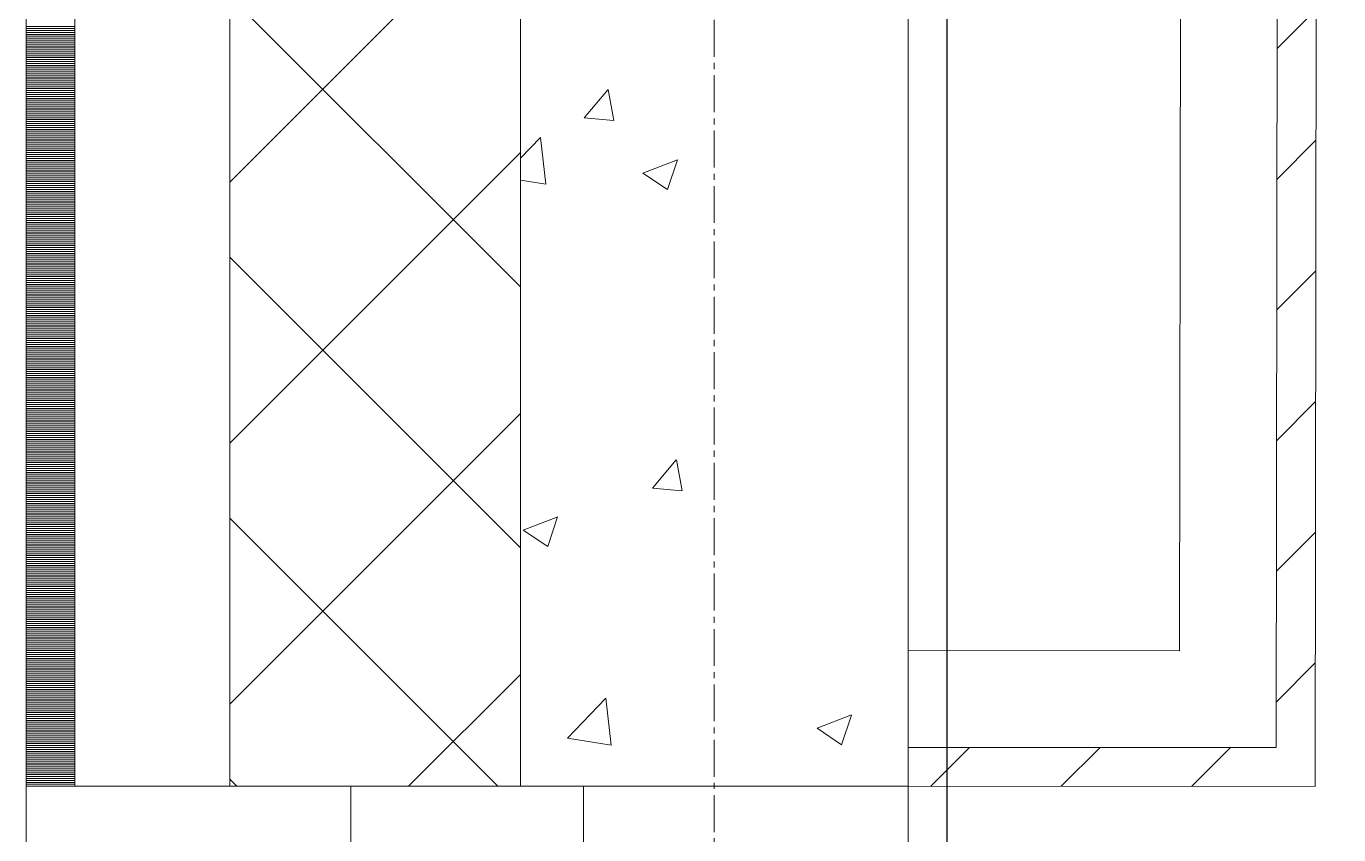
# Model space of a CAD drawing. Header units: millimetres. Extents: x -231292 to 573618, y -153144 to 564035.
# Drawn here: x 8528 to 9206, y -127370 to -126953 of the extents above; entities that cross this region are included whole.
import ezdxf

# ---------------------------------------------------------------- set-up
doc = ezdxf.new("R2010")
doc.units = ezdxf.units.MM
doc.linetypes.add('CENTER2', pattern=[28.575, 19.05, -3.175, 3.175, -3.175])
doc.layers.get('0').update_dxf_attribs({"color": 250})
for name, color, linetype, lineweight in [('A-Wall_Материал_Газоблок_Контур', 250, 'Continuous', 0), ('АР_Окна', 250, 'Continuous', 5), ('АР_Стены ГКЛ', 250, 'Continuous', 15), ('АР_Стены ПЕНОблок', 250, 'Continuous', 20), ('АР_Тонкая', 250, 'Continuous', 5), ('АР_Утеплитель', 250, 'Continuous', 0), ('АР_Штриховка', 250, 'Continuous', 0), ('РД_Оси_100', 250, 'Continuous', 0)]:
    doc.layers.add(name, color=color, linetype=linetype, lineweight=lineweight)

# ---------------------------------------------------------------- blocks, each defined once
blk = doc.blocks.new('оси_рен')
at = {"layer": 'РД_Оси_100', "color": 251, "linetype": 'CENTER2', "true_color": 0x636466}
blk.add_line((1195652.916, 135558.25), (1195652.916, 223268.25), dxfattribs=at)

msp = doc.modelspace()

# ---------------------------------------------------------------- hatches: boundary and pattern name
at = {"layer": 'АР_Стены ГКЛ', "linetype": 'Continuous', "lineweight": 0, "true_color": 0x000000}
h = msp.add_hatch(dxfattribs=at)
h.set_pattern_fill('ANSI31', color=18, scale=15, angle=-360, style=0)
h.set_pattern_definition([(45, (8883.46, -162345.283), (-33.67596, 33.67596), [])])
h.paths.add_polyline_path([(9194.626, -126445.379), (9174.626, -126445.352), (9173.416, -127325.331), (9193.389, -127345.336)], flags=0)
h = msp.add_hatch(dxfattribs=at)
h.set_pattern_fill('ANSI31', color=18, scale=15, style=0)
h.set_pattern_definition([(45, (8883.46, -162345.283), (-33.67596, 33.67596), [])])
h.paths.add_polyline_path([(9193.389, -127345.336), (9173.416, -127325.331), (8983.445, -127325.283), (8983.44, -127345.283)], flags=0)

# ---------------------------------------------------------------- linework, layer by layer
msp.add_lwpolyline([(16573.458, -98570.283), (9003.458, -98570.283), (9003.458, -135535.288), (16573.458, -135535.288)], close=True)
at = {"layer": 'A-Wall_Материал_Газоблок_Контур', "color": 18, "linetype": 'Continuous', "lineweight": 0, "true_color": 0x000000}
for p, q in [((8528.458, -127345.283), (8528.458, -128545.283)), ((8983.458, -128545.283), (8983.458, -127345.283))]:
    msp.add_line(p, q, dxfattribs=at)
at = {"layer": 'АР_Окна', "color": 18, "linetype": 'Continuous', "lineweight": 5, "true_color": 0x000000}
for p, q in [((8528.458, -127345.283), (8528.458, -128545.283)), ((8983.458, -127345.283), (8983.458, -128545.283))]:
    msp.add_line(p, q, dxfattribs=at)
msp.add_lwpolyline([(8815.958, -127395.283), (8815.958, -127345.283), (8695.958, -127345.283), (8695.958, -127395.283)], close=True, dxfattribs=at)
at = {"layer": 'АР_Стены ГКЛ', "color": 18, "linetype": 'Continuous', "lineweight": 5, "true_color": 0x000000}
for p, q in [((9124.627, -126445.283), (9123.485, -127275.319)), ((9173.416, -127325.331), (9174.626, -126445.352)), ((9174.626, -126445.352), (9173.416, -127325.331)), ((9193.389, -127345.336), (9194.626, -126445.379)), ((8983.458, -127275.283), (8983.445, -127325.283)), ((9123.485, -127275.319), (8983.458, -127275.283)), ((8983.445, -127325.283), (8983.44, -127345.283)), ((8983.445, -127325.283), (9173.416, -127325.331)), ((9173.416, -127325.331), (8983.445, -127325.283)), ((8983.44, -127345.283), (9193.389, -127345.336))]:
    msp.add_line(p, q, dxfattribs=at)
at = {"layer": 'АР_Стены ПЕНОблок', "color": 18, "linetype": 'Continuous', "lineweight": 20, "true_color": 0x000000}
for p, q in [((8783.458, -125545.283), (8783.458, -127345.283)), ((8983.458, -127345.283), (8983.458, -125545.283)), ((8783.458, -127345.283), (8983.458, -127345.283))]:
    msp.add_line(p, q, dxfattribs=at)
at = {"layer": 'АР_Тонкая', "color": 18, "linetype": 'Continuous', "lineweight": 5, "true_color": 0x000000}
for p, q in [((8528.458, -125545.283), (8528.458, -127345.283)), ((8553.458, -125545.283), (8553.458, -127345.283)), ((8553.458, -127345.283), (8553.458, -125545.283)), ((8633.458, -127345.283), (8633.458, -125545.283)), ((8528.458, -127345.283), (8553.458, -127345.283)), ((8553.458, -127345.283), (8633.458, -127345.283))]:
    msp.add_line(p, q, dxfattribs=at)
at = {"layer": 'АР_Утеплитель', "color": 18, "linetype": 'Continuous', "lineweight": 0, "true_color": 0x000000}
for p, q in [((8633.458, -125545.283), (8633.458, -127345.283)), ((8783.458, -127345.283), (8783.458, -125545.283)), ((8633.458, -127345.283), (8783.458, -127345.283))]:
    msp.add_line(p, q, dxfattribs=at)
at = {"layer": 'АР_Штриховка', "color": 18, "linetype": 'Continuous', "lineweight": 0, "true_color": 0x000000}
for p, q in [((8633.458, -127033.469), (8783.458, -126883.469)), ((8783.458, -127087.58), (8633.458, -126937.58)), ((8528.458, -126953.283), (8553.458, -126953.283)), ((8528.458, -126954.283), (8553.458, -126954.283)), ((8528.458, -126955.283), (8553.458, -126955.283)), ((8528.458, -126956.283), (8553.458, -126956.283)), ((8528.458, -126957.283), (8553.458, -126957.283)), ((8528.458, -126958.283), (8553.458, -126958.283)), ((8528.458, -126959.283), (8553.458, -126959.283)), ((8528.458, -126960.283), (8553.458, -126960.283)), ((8528.458, -126961.283), (8553.458, -126961.283)), ((8528.458, -126962.283), (8553.458, -126962.283)), ((8528.458, -126963.283), (8553.458, -126963.283)), ((8528.458, -126964.283), (8553.458, -126964.283)), ((8528.458, -126965.283), (8553.458, -126965.283)), ((8528.458, -126966.283), (8553.458, -126966.283)), ((8528.458, -126967.283), (8553.458, -126967.283)), ((8528.458, -126968.283), (8553.458, -126968.283)), ((8528.458, -126969.283), (8553.458, -126969.283)), ((8528.458, -126970.283), (8553.458, -126970.283)), ((8528.458, -126971.283), (8553.458, -126971.283)), ((8528.458, -126972.283), (8553.458, -126972.283)), ((8528.458, -126973.283), (8553.458, -126973.283)), ((8528.458, -126974.283), (8553.458, -126974.283)), ((8528.458, -126975.283), (8553.458, -126975.283)), ((8528.458, -126976.283), (8553.458, -126976.283)), ((8528.458, -126977.283), (8553.458, -126977.283)), ((8528.458, -126978.283), (8553.458, -126978.283)), ((8528.458, -126979.283), (8553.458, -126979.283)), ((8528.458, -126980.283), (8553.458, -126980.283)), ((8528.458, -126981.283), (8553.458, -126981.283)), ((8528.458, -126982.283), (8553.458, -126982.283)), ((8528.458, -126983.283), (8553.458, -126983.283)), ((8528.458, -126984.283), (8553.458, -126984.283)), ((8528.458, -126985.283), (8553.458, -126985.283)), ((8528.458, -126986.283), (8553.458, -126986.283)), ((8528.458, -126987.283), (8553.458, -126987.283)), ((8528.458, -126988.283), (8553.458, -126988.283)), ((8528.458, -126989.283), (8553.458, -126989.283)), ((8528.458, -126990.283), (8553.458, -126990.283)), ((8528.458, -126991.283), (8553.458, -126991.283)), ((8816.343, -127000.403), (8828.588, -126985.81)), ((8831.609, -127001.716), (8828.672, -126985.795)), ((8528.458, -126992.283), (8553.458, -126992.283)), ((8528.458, -126993.283), (8553.458, -126993.283)), ((8528.458, -126994.283), (8553.458, -126994.283)), ((8528.458, -126995.283), (8553.458, -126995.283)), ((8528.458, -126996.283), (8553.458, -126996.283)), ((8528.458, -126997.283), (8553.458, -126997.283)), ((8528.458, -126998.283), (8553.458, -126998.283)), ((8528.458, -126999.283), (8553.458, -126999.283)), ((8528.458, -127000.283), (8553.458, -127000.283)), ((8528.458, -127001.283), (8553.458, -127001.283)), ((8528.458, -127002.283), (8553.458, -127002.283)), ((8528.458, -127003.283), (8553.458, -127003.283)), ((8528.458, -127004.283), (8553.458, -127004.283)), ((8528.458, -127005.283), (8553.458, -127005.283)), ((8816.343, -127000.403), (8831.525, -127001.732)), ((8528.458, -127006.283), (8553.458, -127006.283)), ((8528.458, -127007.283), (8553.458, -127007.283)), ((8528.458, -127008.283), (8553.458, -127008.283)), ((8528.458, -127009.283), (8553.458, -127009.283)), ((8528.458, -127010.283), (8553.458, -127010.283)), ((8528.458, -127011.283), (8553.458, -127011.283)), ((8528.458, -127012.283), (8553.458, -127012.283)), ((8783.458, -127021.126), (8793.739, -127010.411)), ((8796.567, -127034.531), (8793.761, -127010.408)), ((8528.458, -127013.283), (8553.458, -127013.283)), ((8528.458, -127014.283), (8553.458, -127014.283)), ((8528.458, -127015.283), (8553.458, -127015.283)), ((8528.458, -127016.283), (8553.458, -127016.283)), ((8528.458, -127017.283), (8553.458, -127017.283)), ((8528.458, -127018.283), (8553.458, -127018.283)), ((8633.458, -127168.172), (8783.458, -127018.172)), ((8528.458, -127019.283), (8553.458, -127019.283)), ((8528.458, -127020.283), (8553.458, -127020.283)), ((8528.458, -127021.283), (8553.458, -127021.283)), ((8528.458, -127022.283), (8553.458, -127022.283)), ((8528.458, -127023.283), (8553.458, -127023.283)), ((8528.458, -127024.283), (8553.458, -127024.283)), ((8528.458, -127025.283), (8553.458, -127025.283)), ((8846.664, -127028.865), (8864.448, -127022.038)), ((8859.291, -127037.411), (8864.441, -127022.062)), ((8528.458, -127026.283), (8553.458, -127026.283)), ((8528.458, -127027.283), (8553.458, -127027.283)), ((8528.458, -127028.283), (8553.458, -127028.283)), ((8528.458, -127029.283), (8553.458, -127029.283)), ((8528.458, -127030.283), (8553.458, -127030.283)), ((8528.458, -127031.283), (8553.458, -127031.283)), ((8528.458, -127032.283), (8553.458, -127032.283)), ((8783.458, -127032.535), (8796.561, -127034.567)), ((8846.653, -127028.887), (8859.288, -127037.41)), ((8528.458, -127033.283), (8553.458, -127033.283)), ((8528.458, -127034.283), (8553.458, -127034.283)), ((8528.458, -127035.283), (8553.458, -127035.283)), ((8528.458, -127036.283), (8553.458, -127036.283)), ((8528.458, -127037.283), (8553.458, -127037.283)), ((8528.458, -127038.283), (8553.458, -127038.283)), ((8528.458, -127039.283), (8553.458, -127039.283)), ((8528.458, -127040.283), (8553.458, -127040.283)), ((8528.458, -127041.283), (8553.458, -127041.283)), ((8528.458, -127042.283), (8553.458, -127042.283)), ((8528.458, -127043.283), (8553.458, -127043.283)), ((8528.458, -127044.283), (8553.458, -127044.283)), ((8528.458, -127045.283), (8553.458, -127045.283)), ((8528.458, -127046.283), (8553.458, -127046.283)), ((8528.458, -127047.283), (8553.458, -127047.283)), ((8528.458, -127048.283), (8553.458, -127048.283)), ((8528.458, -127049.283), (8553.458, -127049.283)), ((8528.458, -127050.283), (8553.458, -127050.283)), ((8528.458, -127051.283), (8553.458, -127051.283)), ((8528.458, -127052.283), (8553.458, -127052.283)), ((8528.458, -127053.283), (8553.458, -127053.283)), ((8528.458, -127054.283), (8553.458, -127054.283)), ((8528.458, -127055.283), (8553.458, -127055.283)), ((8528.458, -127056.283), (8553.458, -127056.283)), ((8528.458, -127057.283), (8553.458, -127057.283)), ((8528.458, -127058.283), (8553.458, -127058.283)), ((8528.458, -127059.283), (8553.458, -127059.283)), ((8528.458, -127060.283), (8553.458, -127060.283)), ((8528.458, -127061.283), (8553.458, -127061.283)), ((8528.458, -127062.283), (8553.458, -127062.283)), ((8528.458, -127063.283), (8553.458, -127063.283)), ((8528.458, -127064.283), (8553.458, -127064.283)), ((8528.458, -127065.283), (8553.458, -127065.283)), ((8528.458, -127066.283), (8553.458, -127066.283)), ((8528.458, -127067.283), (8553.458, -127067.283)), ((8528.458, -127068.283), (8553.458, -127068.283)), ((8528.458, -127069.283), (8553.458, -127069.283)), ((8528.458, -127070.283), (8553.458, -127070.283)), ((8528.458, -127071.283), (8553.458, -127071.283)), ((8528.458, -127072.283), (8553.458, -127072.283)), ((8783.458, -127222.284), (8633.458, -127072.284)), ((8528.458, -127073.283), (8553.458, -127073.283)), ((8528.458, -127074.283), (8553.458, -127074.283)), ((8528.458, -127075.283), (8553.458, -127075.283)), ((8528.458, -127076.283), (8553.458, -127076.283)), ((8528.458, -127077.283), (8553.458, -127077.283)), ((8528.458, -127078.283), (8553.458, -127078.283)), ((8528.458, -127079.283), (8553.458, -127079.283)), ((8528.458, -127080.283), (8553.458, -127080.283)), ((8528.458, -127081.283), (8553.458, -127081.283)), ((8528.458, -127082.283), (8553.458, -127082.283)), ((8528.458, -127083.283), (8553.458, -127083.283)), ((8528.458, -127084.283), (8553.458, -127084.283)), ((8528.458, -127085.283), (8553.458, -127085.283)), ((8528.458, -127086.283), (8553.458, -127086.283)), ((8528.458, -127087.283), (8553.458, -127087.283)), ((8528.458, -127088.283), (8553.458, -127088.283)), ((8528.458, -127089.283), (8553.458, -127089.283)), ((8528.458, -127090.283), (8553.458, -127090.283)), ((8528.458, -127091.283), (8553.458, -127091.283)), ((8528.458, -127092.283), (8553.458, -127092.283)), ((8528.458, -127093.283), (8553.458, -127093.283)), ((8528.458, -127094.283), (8553.458, -127094.283)), ((8528.458, -127095.283), (8553.458, -127095.283)), ((8528.458, -127096.283), (8553.458, -127096.283)), ((8528.458, -127097.283), (8553.458, -127097.283)), ((8528.458, -127098.283), (8553.458, -127098.283)), ((8528.458, -127099.283), (8553.458, -127099.283)), ((8528.458, -127100.283), (8553.458, -127100.283)), ((8528.458, -127101.283), (8553.458, -127101.283)), ((8528.458, -127102.283), (8553.458, -127102.283)), ((8528.458, -127103.283), (8553.458, -127103.283)), ((8528.458, -127104.283), (8553.458, -127104.283)), ((8528.458, -127105.283), (8553.458, -127105.283)), ((8528.458, -127106.283), (8553.458, -127106.283)), ((8528.458, -127107.283), (8553.458, -127107.283)), ((8528.458, -127108.283), (8553.458, -127108.283)), ((8528.458, -127109.283), (8553.458, -127109.283)), ((8528.458, -127110.283), (8553.458, -127110.283)), ((8528.458, -127111.283), (8553.458, -127111.283)), ((8528.458, -127112.283), (8553.458, -127112.283)), ((8528.458, -127113.283), (8553.458, -127113.283)), ((8528.458, -127114.283), (8553.458, -127114.283)), ((8528.458, -127115.283), (8553.458, -127115.283)), ((8528.458, -127116.283), (8553.458, -127116.283)), ((8528.458, -127117.283), (8553.458, -127117.283)), ((8528.458, -127118.283), (8553.458, -127118.283)), ((8528.458, -127119.283), (8553.458, -127119.283)), ((8528.458, -127120.283), (8553.458, -127120.283)), ((8528.458, -127121.283), (8553.458, -127121.283)), ((8528.458, -127122.283), (8553.458, -127122.283)), ((8528.458, -127123.283), (8553.458, -127123.283)), ((8528.458, -127124.283), (8553.458, -127124.283)), ((8528.458, -127125.283), (8553.458, -127125.283)), ((8528.458, -127126.283), (8553.458, -127126.283)), ((8528.458, -127127.283), (8553.458, -127127.283)), ((8528.458, -127128.283), (8553.458, -127128.283)), ((8528.458, -127129.283), (8553.458, -127129.283)), ((8528.458, -127130.283), (8553.458, -127130.283)), ((8528.458, -127131.283), (8553.458, -127131.283)), ((8528.458, -127132.283), (8553.458, -127132.283)), ((8528.458, -127133.283), (8553.458, -127133.283)), ((8528.458, -127134.283), (8553.458, -127134.283)), ((8528.458, -127135.283), (8553.458, -127135.283)), ((8528.458, -127136.283), (8553.458, -127136.283)), ((8528.458, -127137.283), (8553.458, -127137.283)), ((8528.458, -127138.283), (8553.458, -127138.283)), ((8528.458, -127139.283), (8553.458, -127139.283)), ((8528.458, -127140.283), (8553.458, -127140.283)), ((8528.458, -127141.283), (8553.458, -127141.283)), ((8528.458, -127142.283), (8553.458, -127142.283)), ((8528.458, -127143.283), (8553.458, -127143.283)), ((8528.458, -127144.283), (8553.458, -127144.283)), ((8528.458, -127145.283), (8553.458, -127145.283)), ((8528.458, -127146.283), (8553.458, -127146.283)), ((8528.458, -127147.283), (8553.458, -127147.283)), ((8528.458, -127148.283), (8553.458, -127148.283)), ((8528.458, -127149.283), (8553.458, -127149.283)), ((8528.458, -127150.283), (8553.458, -127150.283)), ((8528.458, -127151.283), (8553.458, -127151.283)), ((8528.458, -127152.283), (8553.458, -127152.283)), ((8528.458, -127153.283), (8553.458, -127153.283)), ((8528.458, -127154.283), (8553.458, -127154.283)), ((8633.458, -127302.876), (8783.458, -127152.876)), ((8528.458, -127155.283), (8553.458, -127155.283)), ((8528.458, -127156.283), (8553.458, -127156.283)), ((8528.458, -127157.283), (8553.458, -127157.283)), ((8528.458, -127158.283), (8553.458, -127158.283)), ((8528.458, -127159.283), (8553.458, -127159.283)), ((8528.458, -127160.283), (8553.458, -127160.283)), ((8528.458, -127161.283), (8553.458, -127161.283)), ((8528.458, -127162.283), (8553.458, -127162.283)), ((8528.458, -127163.283), (8553.458, -127163.283)), ((8528.458, -127164.283), (8553.458, -127164.283)), ((8528.458, -127165.283), (8553.458, -127165.283)), ((8528.458, -127166.283), (8553.458, -127166.283)), ((8528.458, -127167.283), (8553.458, -127167.283)), ((8528.458, -127168.283), (8553.458, -127168.283)), ((8528.458, -127169.283), (8553.458, -127169.283)), ((8528.458, -127170.283), (8553.458, -127170.283)), ((8528.458, -127171.283), (8553.458, -127171.283)), ((8528.458, -127172.283), (8553.458, -127172.283)), ((8528.458, -127173.283), (8553.458, -127173.283)), ((8528.458, -127174.283), (8553.458, -127174.283)), ((8528.458, -127175.283), (8553.458, -127175.283)), ((8528.458, -127176.283), (8553.458, -127176.283)), ((8528.458, -127177.283), (8553.458, -127177.283)), ((8528.458, -127178.283), (8553.458, -127178.283)), ((8528.458, -127179.283), (8553.458, -127179.283)), ((8528.458, -127180.283), (8553.458, -127180.283)), ((8528.458, -127181.283), (8553.458, -127181.283)), ((8851.586, -127191.46), (8863.831, -127176.867)), ((8866.852, -127192.773), (8863.915, -127176.852)), ((8528.458, -127182.283), (8553.458, -127182.283)), ((8528.458, -127183.283), (8553.458, -127183.283)), ((8528.458, -127184.283), (8553.458, -127184.283)), ((8528.458, -127185.283), (8553.458, -127185.283)), ((8528.458, -127186.283), (8553.458, -127186.283)), ((8528.458, -127187.283), (8553.458, -127187.283)), ((8528.458, -127188.283), (8553.458, -127188.283)), ((8528.458, -127189.283), (8553.458, -127189.283)), ((8528.458, -127190.283), (8553.458, -127190.283)), ((8528.458, -127191.283), (8553.458, -127191.283)), ((8528.458, -127192.283), (8553.458, -127192.283)), ((8528.458, -127193.283), (8553.458, -127193.283)), ((8528.458, -127194.283), (8553.458, -127194.283)), ((8851.586, -127191.46), (8866.768, -127192.788)), ((8528.458, -127195.283), (8553.458, -127195.283)), ((8528.458, -127196.283), (8553.458, -127196.283)), ((8528.458, -127197.283), (8553.458, -127197.283)), ((8528.458, -127198.283), (8553.458, -127198.283)), ((8528.458, -127199.283), (8553.458, -127199.283)), ((8528.458, -127200.283), (8553.458, -127200.283)), ((8528.458, -127201.283), (8553.458, -127201.283)), ((8528.458, -127202.283), (8553.458, -127202.283)), ((8528.458, -127203.283), (8553.458, -127203.283)), ((8528.458, -127204.283), (8553.458, -127204.283)), ((8528.458, -127205.283), (8553.458, -127205.283)), ((8528.458, -127206.283), (8553.458, -127206.283)), ((8528.458, -127207.283), (8553.458, -127207.283)), ((8528.458, -127208.283), (8553.458, -127208.283)), ((8771.753, -127345.283), (8633.458, -127206.988)), ((8784.862, -127213.053), (8802.646, -127206.226)), ((8797.489, -127221.599), (8802.639, -127206.25)), ((8528.458, -127209.283), (8553.458, -127209.283)), ((8528.458, -127210.283), (8553.458, -127210.283)), ((8528.458, -127211.283), (8553.458, -127211.283)), ((8528.458, -127212.283), (8553.458, -127212.283)), ((8528.458, -127213.283), (8553.458, -127213.283)), ((8528.458, -127214.283), (8553.458, -127214.283)), ((8528.458, -127215.283), (8553.458, -127215.283)), ((8784.851, -127213.075), (8797.486, -127221.598)), ((8528.458, -127216.283), (8553.458, -127216.283)), ((8528.458, -127217.283), (8553.458, -127217.283)), ((8528.458, -127218.283), (8553.458, -127218.283)), ((8528.458, -127219.283), (8553.458, -127219.283)), ((8528.458, -127220.283), (8553.458, -127220.283)), ((8528.458, -127221.283), (8553.458, -127221.283)), ((8528.458, -127222.283), (8553.458, -127222.283)), ((8528.458, -127223.283), (8553.458, -127223.283)), ((8528.458, -127224.283), (8553.458, -127224.283)), ((8528.458, -127225.283), (8553.458, -127225.283)), ((8528.458, -127226.283), (8553.458, -127226.283)), ((8528.458, -127227.283), (8553.458, -127227.283)), ((8528.458, -127228.283), (8553.458, -127228.283)), ((8528.458, -127229.283), (8553.458, -127229.283)), ((8528.458, -127230.283), (8553.458, -127230.283)), ((8528.458, -127231.283), (8553.458, -127231.283)), ((8528.458, -127232.283), (8553.458, -127232.283)), ((8528.458, -127233.283), (8553.458, -127233.283)), ((8528.458, -127234.283), (8553.458, -127234.283)), ((8528.458, -127235.283), (8553.458, -127235.283)), ((8528.458, -127236.283), (8553.458, -127236.283)), ((8528.458, -127237.283), (8553.458, -127237.283)), ((8528.458, -127238.283), (8553.458, -127238.283)), ((8528.458, -127239.283), (8553.458, -127239.283)), ((8528.458, -127240.283), (8553.458, -127240.283)), ((8528.458, -127241.283), (8553.458, -127241.283)), ((8528.458, -127242.283), (8553.458, -127242.283)), ((8528.458, -127243.283), (8553.458, -127243.283)), ((8528.458, -127244.283), (8553.458, -127244.283)), ((8528.458, -127245.283), (8553.458, -127245.283)), ((8528.458, -127246.283), (8553.458, -127246.283)), ((8528.458, -127247.283), (8553.458, -127247.283)), ((8528.458, -127248.283), (8553.458, -127248.283)), ((8528.458, -127249.283), (8553.458, -127249.283)), ((8528.458, -127250.283), (8553.458, -127250.283)), ((8528.458, -127251.283), (8553.458, -127251.283)), ((8528.458, -127252.283), (8553.458, -127252.283)), ((8528.458, -127253.283), (8553.458, -127253.283)), ((8528.458, -127254.283), (8553.458, -127254.283)), ((8528.458, -127255.283), (8553.458, -127255.283)), ((8528.458, -127256.283), (8553.458, -127256.283)), ((8528.458, -127257.283), (8553.458, -127257.283)), ((8528.458, -127258.283), (8553.458, -127258.283)), ((8528.458, -127259.283), (8553.458, -127259.283)), ((8528.458, -127260.283), (8553.458, -127260.283)), ((8528.458, -127261.283), (8553.458, -127261.283)), ((8528.458, -127262.283), (8553.458, -127262.283)), ((8528.458, -127263.283), (8553.458, -127263.283)), ((8528.458, -127264.283), (8553.458, -127264.283)), ((8528.458, -127265.283), (8553.458, -127265.283)), ((8528.458, -127266.283), (8553.458, -127266.283)), ((8528.458, -127267.283), (8553.458, -127267.283)), ((8528.458, -127268.283), (8553.458, -127268.283)), ((8528.458, -127269.283), (8553.458, -127269.283)), ((8528.458, -127270.283), (8553.458, -127270.283)), ((8528.458, -127271.283), (8553.458, -127271.283)), ((8528.458, -127272.283), (8553.458, -127272.283)), ((8528.458, -127273.283), (8553.458, -127273.283)), ((8528.458, -127274.283), (8553.458, -127274.283)), ((8528.458, -127275.283), (8553.458, -127275.283)), ((8528.458, -127276.283), (8553.458, -127276.283)), ((8528.458, -127277.283), (8553.458, -127277.283)), ((8528.458, -127278.283), (8553.458, -127278.283)), ((8528.458, -127279.283), (8553.458, -127279.283)), ((8528.458, -127280.283), (8553.458, -127280.283)), ((8528.458, -127281.283), (8553.458, -127281.283)), ((8528.458, -127282.283), (8553.458, -127282.283)), ((8528.458, -127283.283), (8553.458, -127283.283)), ((8528.458, -127284.283), (8553.458, -127284.283)), ((8528.458, -127285.283), (8553.458, -127285.283)), ((8528.458, -127286.283), (8553.458, -127286.283)), ((8528.458, -127287.283), (8553.458, -127287.283)), ((8528.458, -127288.283), (8553.458, -127288.283)), ((8528.458, -127289.283), (8553.458, -127289.283)), ((8725.755, -127345.283), (8783.458, -127287.58)), ((8528.458, -127290.283), (8553.458, -127290.283)), ((8528.458, -127291.283), (8553.458, -127291.283)), ((8528.458, -127292.283), (8553.458, -127292.283)), ((8528.458, -127293.283), (8553.458, -127293.283)), ((8528.458, -127294.283), (8553.458, -127294.283)), ((8528.458, -127295.283), (8553.458, -127295.283)), ((8528.458, -127296.283), (8553.458, -127296.283)), ((8528.458, -127297.283), (8553.458, -127297.283)), ((8528.458, -127298.283), (8553.458, -127298.283)), ((8528.458, -127299.283), (8553.458, -127299.283)), ((8528.458, -127300.283), (8553.458, -127300.283)), ((8528.458, -127301.283), (8553.458, -127301.283)), ((8528.458, -127302.283), (8553.458, -127302.283)), ((8528.458, -127303.283), (8553.458, -127303.283)), ((8807.63, -127320.498), (8827.414, -127299.879)), ((8830.242, -127323.999), (8827.435, -127299.877)), ((8528.458, -127304.283), (8553.458, -127304.283)), ((8528.458, -127305.283), (8553.458, -127305.283)), ((8528.458, -127306.283), (8553.458, -127306.283)), ((8528.458, -127307.283), (8553.458, -127307.283)), ((8528.458, -127308.283), (8553.458, -127308.283)), ((8528.458, -127309.283), (8553.458, -127309.283)), ((8528.458, -127310.283), (8553.458, -127310.283)), ((8936.476, -127315.318), (8954.261, -127308.491)), ((8949.103, -127323.864), (8954.254, -127308.515)), ((8528.458, -127311.283), (8553.458, -127311.283)), ((8528.458, -127312.283), (8553.458, -127312.283)), ((8528.458, -127313.283), (8553.458, -127313.283)), ((8528.458, -127314.283), (8553.458, -127314.283)), ((8528.458, -127315.283), (8553.458, -127315.283)), ((8528.458, -127316.283), (8553.458, -127316.283)), ((8936.466, -127315.341), (8949.1, -127323.863)), ((8528.458, -127317.283), (8553.458, -127317.283)), ((8528.458, -127318.283), (8553.458, -127318.283)), ((8528.458, -127319.283), (8553.458, -127319.283)), ((8528.458, -127320.283), (8553.458, -127320.283)), ((8528.458, -127321.283), (8553.458, -127321.283)), ((8528.458, -127322.283), (8553.458, -127322.283)), ((8528.458, -127323.283), (8553.458, -127323.283)), ((8807.646, -127320.532), (8830.236, -127324.035)), ((8528.458, -127324.283), (8553.458, -127324.283)), ((8528.458, -127325.283), (8553.458, -127325.283)), ((8528.458, -127326.283), (8553.458, -127326.283)), ((8528.458, -127327.283), (8553.458, -127327.283)), ((8528.458, -127328.283), (8553.458, -127328.283)), ((8528.458, -127329.283), (8553.458, -127329.283)), ((8528.458, -127330.283), (8553.458, -127330.283)), ((8528.458, -127331.283), (8553.458, -127331.283)), ((8528.458, -127332.283), (8553.458, -127332.283)), ((8528.458, -127333.283), (8553.458, -127333.283)), ((8528.458, -127334.283), (8553.458, -127334.283)), ((8528.458, -127335.283), (8553.458, -127335.283)), ((8528.458, -127336.283), (8553.458, -127336.283)), ((8528.458, -127337.283), (8553.458, -127337.283)), ((8528.458, -127338.283), (8553.458, -127338.283)), ((8528.458, -127339.283), (8553.458, -127339.283)), ((8528.458, -127340.283), (8553.458, -127340.283)), ((8528.458, -127341.283), (8553.458, -127341.283)), ((8528.458, -127342.283), (8553.458, -127342.283)), ((8528.458, -127343.283), (8553.458, -127343.283)), ((8637.049, -127345.283), (8633.458, -127341.692)), ((8528.458, -127344.283), (8553.458, -127344.283)), ((8528.458, -127345.283), (8553.458, -127345.283))]:
    msp.add_line(p, q, dxfattribs=at)

# ---------------------------------------------------------------- block references
at = {"rotation": 359.999868838025}
msp.add_blockref('оси_рен', (-1186769.82, -284755.728), dxfattribs=at)

doc.saveas('drawing.dxf')
